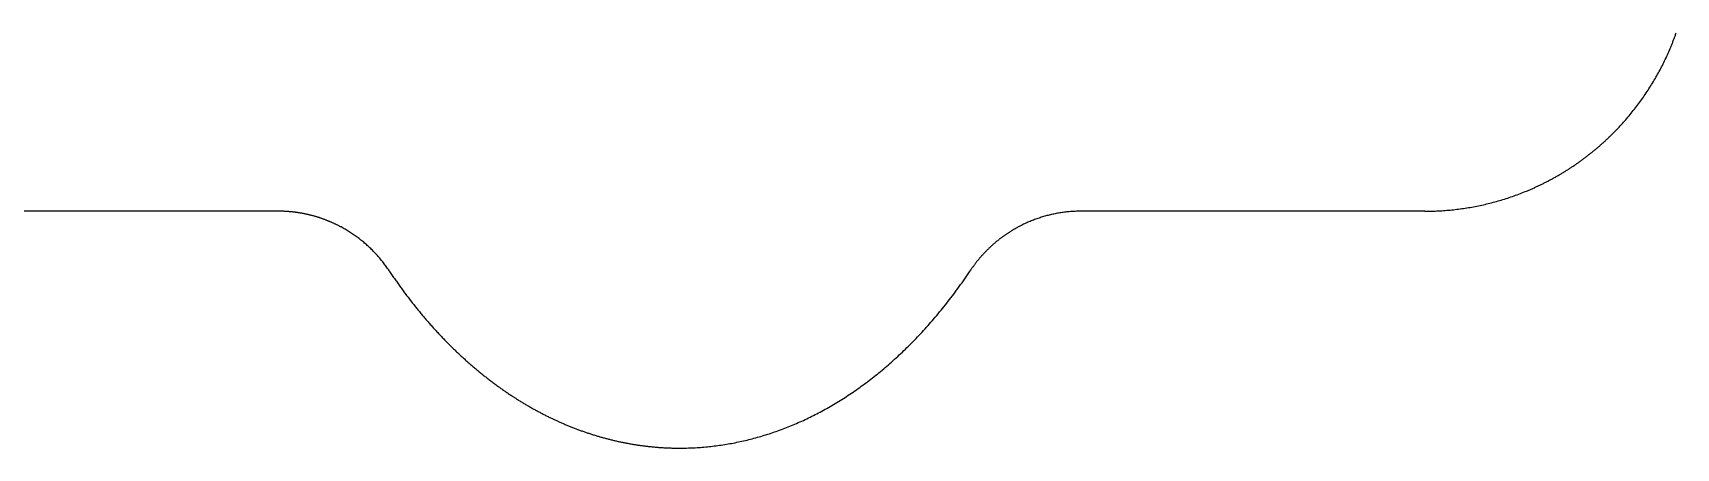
# Model space of a CAD drawing. Header units: millimetres. Extents: x -10 to 277, y -95 to 18.
# Drawn here: x 214.21 to 226.56, y 8.01 to 11.13 of the extents above; entities that cross this region are included whole.
import ezdxf

# ---------------------------------------------------------------- set-up
doc = ezdxf.new("R2010")
doc.units = ezdxf.units.MM
doc.header["$MEASUREMENT"] = 0
doc.layers.add('Edge.Cuts', color=53, linetype='CONTINUOUS')

msp = doc.modelspace()

# ---------------------------------------------------------------- linework, layer by layer
at = {"layer": 'Edge.Cuts', "linetype": 'Continuous'}
for p, q in [((226.554394, 11.110601), (226.556548, 11.116548)), ((226.556548, 11.116548), (226.558684, 11.122503)), ((226.558684, 11.122503), (226.5608, 11.128464)), ((226.5608, 11.128464), (226.562898, 11.134432)), ((226.502287, 10.98159), (226.507394, 10.993164)), ((226.507394, 10.993164), (226.512427, 11.004771)), ((226.512427, 11.004771), (226.517386, 11.01641)), ((226.517386, 11.01641), (226.522272, 11.02808)), ((226.522272, 11.02808), (226.524687, 11.033926)), ((226.524687, 11.033926), (226.527084, 11.03978)), ((226.527084, 11.03978), (226.529462, 11.045642)), ((226.529462, 11.045642), (226.531822, 11.051511)), ((226.531822, 11.051511), (226.534163, 11.057387)), ((226.534163, 11.057387), (226.536486, 11.063271)), ((226.536486, 11.063271), (226.53879, 11.069162)), ((226.53879, 11.069162), (226.541075, 11.075061)), ((226.541075, 11.075061), (226.543342, 11.080967)), ((226.543342, 11.080967), (226.54559, 11.086879)), ((226.54559, 11.086879), (226.547819, 11.092799)), ((226.547819, 11.092799), (226.550029, 11.098726)), ((226.550029, 11.098726), (226.552221, 11.10466)), ((226.552221, 11.10466), (226.554394, 11.110601)), ((226.441347, 10.856525), (226.447244, 10.867715)), ((226.447244, 10.867715), (226.453071, 10.878942)), ((226.453071, 10.878942), (226.458826, 10.890206)), ((226.458826, 10.890206), (226.464511, 10.901507)), ((226.464511, 10.901507), (226.470124, 10.912843)), ((226.470124, 10.912843), (226.475665, 10.924215)), ((226.475665, 10.924215), (226.481134, 10.935622)), ((226.481134, 10.935622), (226.486531, 10.947063)), ((226.486531, 10.947063), (226.491856, 10.958539)), ((226.491856, 10.958539), (226.497108, 10.970048)), ((226.497108, 10.970048), (226.502287, 10.98159)), ((226.371875, 10.736022), (226.378534, 10.746773)), ((226.378534, 10.746773), (226.385126, 10.757566)), ((226.385126, 10.757566), (226.391649, 10.7684)), ((226.391649, 10.7684), (226.398104, 10.779276)), ((226.398104, 10.779276), (226.40449, 10.790192)), ((226.40449, 10.790192), (226.410806, 10.801149)), ((226.410806, 10.801149), (226.417054, 10.812146)), ((226.417054, 10.812146), (226.423232, 10.823183)), ((226.423232, 10.823183), (226.42934, 10.834258)), ((226.42934, 10.834258), (226.435379, 10.845372)), ((226.435379, 10.845372), (226.441347, 10.856525)), ((226.286757, 10.610452), (226.294211, 10.620665)), ((226.294211, 10.620665), (226.301601, 10.630925)), ((226.301601, 10.630925), (226.308925, 10.641232)), ((226.308925, 10.641232), (226.316184, 10.651584)), ((226.316184, 10.651584), (226.323378, 10.661983)), ((226.323378, 10.661983), (226.330506, 10.672427)), ((226.330506, 10.672427), (226.337567, 10.682916)), ((226.337567, 10.682916), (226.344563, 10.69345)), ((226.344563, 10.69345), (226.351491, 10.704028)), ((226.351491, 10.704028), (226.358353, 10.714649)), ((226.358353, 10.714649), (226.365148, 10.725314)), ((226.365148, 10.725314), (226.371875, 10.736022)), ((226.192366, 10.491702), (226.200574, 10.501322)), ((226.200574, 10.501322), (226.208721, 10.510993)), ((226.208721, 10.510993), (226.216806, 10.520715)), ((226.216806, 10.520715), (226.22483, 10.530487)), ((226.22483, 10.530487), (226.232791, 10.540311)), ((226.232791, 10.540311), (226.24069, 10.550184)), ((226.24069, 10.550184), (226.248526, 10.560107)), ((226.248526, 10.560107), (226.2563, 10.570079)), ((226.2563, 10.570079), (226.26401, 10.5801)), ((226.26401, 10.5801), (226.271656, 10.590169)), ((226.271656, 10.590169), (226.279239, 10.600287)), ((226.279239, 10.600287), (226.286757, 10.610452)), ((226.078575, 10.369854), (226.083077, 10.374304)), ((226.083077, 10.374304), (226.087567, 10.378769)), ((226.087567, 10.378769), (226.0892, 10.3804)), ((226.0892, 10.3804), (226.09812, 10.389377)), ((226.09812, 10.389377), (226.106982, 10.398409)), ((226.106982, 10.398409), (226.115787, 10.407496)), ((226.115787, 10.407496), (226.124533, 10.416637)), ((226.124533, 10.416637), (226.13322, 10.425833)), ((226.13322, 10.425833), (226.141849, 10.435083)), ((226.141849, 10.435083), (226.150418, 10.444387)), ((226.150418, 10.444387), (226.158928, 10.453745)), ((226.158928, 10.453745), (226.167378, 10.463155)), ((226.167378, 10.463155), (226.175768, 10.472618)), ((226.175768, 10.472618), (226.184097, 10.482134)), ((226.184097, 10.482134), (226.192366, 10.491702)), ((225.942146, 10.247249), (225.947034, 10.251265)), ((225.947034, 10.251265), (225.951907, 10.255296)), ((225.951907, 10.255296), (225.95677, 10.259342)), ((225.95677, 10.259342), (225.961618, 10.263404)), ((225.961618, 10.263404), (225.966455, 10.267481)), ((225.966455, 10.267481), (225.971278, 10.271573)), ((225.971278, 10.271573), (225.976089, 10.275682)), ((225.976089, 10.275682), (225.980886, 10.279804)), ((225.980886, 10.279804), (225.985671, 10.283943)), ((225.985671, 10.283943), (225.990442, 10.288096)), ((225.990442, 10.288096), (225.995201, 10.292265)), ((225.995201, 10.292265), (225.999946, 10.296449)), ((225.999946, 10.296449), (226.004678, 10.300648)), ((226.004678, 10.300648), (226.009397, 10.304862)), ((226.009397, 10.304862), (226.014104, 10.309091)), ((226.014104, 10.309091), (226.018796, 10.313335)), ((226.018796, 10.313335), (226.023475, 10.317594)), ((226.023475, 10.317594), (226.028141, 10.321867)), ((226.028141, 10.321867), (226.032794, 10.326157)), ((226.032794, 10.326157), (226.037433, 10.33046)), ((226.037433, 10.33046), (226.042059, 10.334779)), ((226.042059, 10.334779), (226.046671, 10.339111)), ((226.046671, 10.339111), (226.05127, 10.34346)), ((226.05127, 10.34346), (226.055854, 10.347822)), ((226.055854, 10.347822), (226.060426, 10.3522)), ((226.060426, 10.3522), (226.064984, 10.356591)), ((226.064984, 10.356591), (226.069528, 10.360998)), ((226.069528, 10.360998), (226.074058, 10.365418)), ((226.074058, 10.365418), (226.078575, 10.369854)), ((225.774077, 10.123672), (225.779355, 10.127156)), ((225.779355, 10.127156), (225.784623, 10.130656)), ((225.784623, 10.130656), (225.789879, 10.134173)), ((225.789879, 10.134173), (225.795124, 10.137707)), ((225.795124, 10.137707), (225.800357, 10.141257)), ((225.800357, 10.141257), (225.80558, 10.144825)), ((225.80558, 10.144825), (225.810791, 10.148408)), ((225.810791, 10.148408), (225.815991, 10.152008)), ((225.815991, 10.152008), (225.821179, 10.155624)), ((225.821179, 10.155624), (225.826356, 10.159257)), ((225.826356, 10.159257), (225.831521, 10.162905)), ((225.831521, 10.162905), (225.836676, 10.166571)), ((225.836676, 10.166571), (225.841817, 10.170252)), ((225.841817, 10.170252), (225.846948, 10.17395)), ((225.846948, 10.17395), (225.852067, 10.177664)), ((225.852067, 10.177664), (225.857174, 10.181395)), ((225.857174, 10.181395), (225.862269, 10.185141)), ((225.862269, 10.185141), (225.867353, 10.188904)), ((225.867353, 10.188904), (225.872424, 10.192682)), ((225.872424, 10.192682), (225.877484, 10.196477)), ((225.877484, 10.196477), (225.882531, 10.200287)), ((225.882531, 10.200287), (225.887566, 10.204114)), ((225.887566, 10.204114), (225.892589, 10.207956)), ((225.892589, 10.207956), (225.897601, 10.211815)), ((225.897601, 10.211815), (225.902599, 10.215689)), ((225.902599, 10.215689), (225.907586, 10.219579)), ((225.907586, 10.219579), (225.91256, 10.223485)), ((225.91256, 10.223485), (225.917523, 10.227407)), ((225.917523, 10.227407), (225.922472, 10.231344)), ((225.922472, 10.231344), (225.92741, 10.235297)), ((225.92741, 10.235297), (225.932334, 10.239265)), ((225.932334, 10.239265), (225.937247, 10.24325)), ((225.937247, 10.24325), (225.942146, 10.247249)), ((225.560157, 10.00115), (225.565825, 10.003959)), ((225.565825, 10.003959), (225.571484, 10.006785)), ((225.571484, 10.006785), (225.577134, 10.00963)), ((225.577134, 10.00963), (225.582775, 10.012492)), ((225.582775, 10.012492), (225.588407, 10.015372)), ((225.588407, 10.015372), (225.59403, 10.01827)), ((225.59403, 10.01827), (225.599643, 10.021185)), ((225.599643, 10.021185), (225.605247, 10.024118)), ((225.605247, 10.024118), (225.610843, 10.02707)), ((225.610843, 10.02707), (225.616428, 10.030038)), ((225.616428, 10.030038), (225.622004, 10.033024)), ((225.622004, 10.033024), (225.627571, 10.036028)), ((225.627571, 10.036028), (225.633128, 10.03905)), ((225.633128, 10.03905), (225.638675, 10.042088)), ((225.638675, 10.042088), (225.644213, 10.045145)), ((225.644213, 10.045145), (225.649741, 10.048219)), ((225.649741, 10.048219), (225.65526, 10.05131)), ((225.65526, 10.05131), (225.660768, 10.054419)), ((225.660768, 10.054419), (225.666267, 10.057545)), ((225.666267, 10.057545), (225.671755, 10.060689)), ((225.671755, 10.060689), (225.677234, 10.06385)), ((225.677234, 10.06385), (225.682702, 10.067028)), ((225.682702, 10.067028), (225.688161, 10.070224)), ((225.688161, 10.070224), (225.693609, 10.073436)), ((225.693609, 10.073436), (225.699047, 10.076666)), ((225.699047, 10.076666), (225.704475, 10.079913)), ((225.704475, 10.079913), (225.709893, 10.083177)), ((225.709893, 10.083177), (225.715299, 10.086458)), ((225.715299, 10.086458), (225.720696, 10.089757)), ((225.720696, 10.089757), (225.726082, 10.093072)), ((225.726082, 10.093072), (225.731458, 10.096405)), ((225.731458, 10.096405), (225.736823, 10.099754)), ((225.736823, 10.099754), (225.742178, 10.10312)), ((225.742178, 10.10312), (225.747521, 10.106503)), ((225.747521, 10.106503), (225.752854, 10.109904)), ((225.752854, 10.109904), (225.758176, 10.11332)), ((225.758176, 10.11332), (225.763487, 10.116754)), ((225.763487, 10.116754), (225.768787, 10.120204)), ((225.768787, 10.120204), (225.774077, 10.123672)), ((225.23641, 9.875013), (225.248538, 9.878602)), ((225.248538, 9.878602), (225.260644, 9.882268)), ((225.260644, 9.882268), (225.272726, 9.88601)), ((225.272726, 9.88601), (225.284785, 9.889829)), ((225.284785, 9.889829), (225.296819, 9.893725)), ((225.296819, 9.893725), (225.308829, 9.897696)), ((225.308829, 9.897696), (225.320814, 9.901743)), ((225.320814, 9.901743), (225.332773, 9.905866)), ((225.332773, 9.905866), (225.344706, 9.910065)), ((225.344706, 9.910065), (225.356613, 9.914339)), ((225.356613, 9.914339), (225.368492, 9.918688)), ((225.368492, 9.918688), (225.380344, 9.923113)), ((225.380344, 9.923113), (225.392167, 9.927612)), ((225.392167, 9.927612), (225.403962, 9.932186)), ((225.403962, 9.932186), (225.415728, 9.936835)), ((225.415728, 9.936835), (225.427465, 9.941558)), ((225.427465, 9.941558), (225.439171, 9.946355)), ((225.439171, 9.946355), (225.445013, 9.948781)), ((225.445013, 9.948781), (225.450847, 9.951226)), ((225.450847, 9.951226), (225.456674, 9.953689)), ((225.456674, 9.953689), (225.462492, 9.956171)), ((225.462492, 9.956171), (225.468303, 9.958671)), ((225.468303, 9.958671), (225.474106, 9.961189)), ((225.474106, 9.961189), (225.479901, 9.963726)), ((225.479901, 9.963726), (225.485688, 9.966281)), ((225.485688, 9.966281), (225.491466, 9.968854)), ((225.491466, 9.968854), (225.497237, 9.971446)), ((225.497237, 9.971446), (225.502999, 9.974056)), ((225.502999, 9.974056), (225.508753, 9.976684)), ((225.508753, 9.976684), (225.514499, 9.97933)), ((225.514499, 9.97933), (225.520236, 9.981994)), ((225.520236, 9.981994), (225.525965, 9.984677)), ((225.525965, 9.984677), (225.531685, 9.987377)), ((225.531685, 9.987377), (225.537397, 9.990096)), ((225.537397, 9.990096), (225.5431, 9.992833)), ((225.5431, 9.992833), (225.548794, 9.995587)), ((225.548794, 9.995587), (225.55448, 9.99836)), ((225.55448, 9.99836), (225.560157, 10.00115)), ((216.0585, 9.7946), (213.475, 9.7946)), ((216.066919, 9.794565), (216.0585, 9.7946)), ((216.071401, 9.794517), (216.066919, 9.794565)), ((216.07588, 9.794449), (216.071401, 9.794517)), ((216.08036, 9.794362), (216.07588, 9.794449)), ((216.084838, 9.794254), (216.08036, 9.794362)), ((216.089316, 9.794127), (216.084838, 9.794254)), ((216.093791, 9.793979), (216.089316, 9.794127)), ((216.098267, 9.793811), (216.093791, 9.793979)), ((216.10274, 9.793624), (216.098267, 9.793811)), ((216.107213, 9.793416), (216.10274, 9.793624)), ((216.111683, 9.793189), (216.107213, 9.793416)), ((216.116154, 9.792941), (216.111683, 9.793189)), ((216.120621, 9.792674), (216.116154, 9.792941)), ((216.125088, 9.792386), (216.120621, 9.792674)), ((216.129552, 9.792079), (216.125088, 9.792386)), ((216.134016, 9.791752), (216.129552, 9.792079)), ((216.138477, 9.791404), (216.134016, 9.791752)), ((216.142937, 9.791037), (216.138477, 9.791404)), ((216.147393, 9.79065), (216.142937, 9.791037)), ((216.15185, 9.790243), (216.147393, 9.79065)), ((216.156302, 9.789816), (216.15185, 9.790243)), ((216.160754, 9.789369), (216.156302, 9.789816)), ((216.165202, 9.788903), (216.160754, 9.789369)), ((216.169649, 9.788416), (216.165202, 9.788903)), ((216.174092, 9.78791), (216.169649, 9.788416)), ((216.178535, 9.787383), (216.174092, 9.78791)), ((216.182973, 9.786837), (216.178535, 9.787383)), ((216.18741, 9.786271), (216.182973, 9.786837)), ((216.191843, 9.785685), (216.18741, 9.786271)), ((216.196275, 9.785079), (216.191843, 9.785685)), ((216.200702, 9.784454), (216.196275, 9.785079)), ((216.205128, 9.783809), (216.200702, 9.784454)), ((216.209549, 9.783144), (216.205128, 9.783809)), ((216.213969, 9.782459), (216.209549, 9.783144)), ((216.218384, 9.781754), (216.213969, 9.782459)), ((216.222797, 9.78103), (216.218384, 9.781754)), ((216.227205, 9.780286), (216.222797, 9.78103)), ((216.231612, 9.779522), (216.227205, 9.780286)), ((216.236013, 9.778739), (216.231612, 9.779522)), ((216.240413, 9.777935), (216.236013, 9.778739)), ((216.244807, 9.777113), (216.240413, 9.777935)), ((216.249199, 9.77627), (216.244807, 9.777113)), ((216.253586, 9.775408), (216.249199, 9.77627)), ((216.25797, 9.774526), (216.253586, 9.775408)), ((216.262349, 9.773625), (216.25797, 9.774526)), ((216.266725, 9.772704), (216.262349, 9.773625)), ((216.271095, 9.771763), (216.266725, 9.772704)), ((216.275463, 9.770803), (216.271095, 9.771763)), ((216.279825, 9.769823), (216.275463, 9.770803)), ((216.284184, 9.768824), (216.279825, 9.769823)), ((216.288538, 9.767805), (216.284184, 9.768824)), ((216.292888, 9.766767), (216.288538, 9.767805)), ((216.297232, 9.76571), (216.292888, 9.766767)), ((216.301572, 9.764632), (216.297232, 9.76571)), ((216.305907, 9.763536), (216.301572, 9.764632)), ((216.310238, 9.76242), (216.305907, 9.763536)), ((216.314562, 9.761285), (216.310238, 9.76242)), ((216.318883, 9.76013), (216.314562, 9.761285)), ((216.323198, 9.758956), (216.318883, 9.76013)), ((216.327508, 9.757763), (216.323198, 9.758956)), ((216.331812, 9.75655), (216.327508, 9.757763)), ((216.336112, 9.755318), (216.331812, 9.75655)), ((216.340405, 9.754067), (216.336112, 9.755318)), ((221.81786, 9.756457), (221.809272, 9.753972)), ((221.826469, 9.758865), (221.81786, 9.756457)), ((221.835099, 9.761195), (221.826469, 9.758865)), ((221.843749, 9.763448), (221.835099, 9.761195)), ((221.852419, 9.765624), (221.843749, 9.763448)), ((221.861107, 9.767721), (221.852419, 9.765624)), ((221.869813, 9.769741), (221.861107, 9.767721)), ((221.878537, 9.771683), (221.869813, 9.769741)), ((221.887278, 9.773547), (221.878537, 9.771683)), ((221.896035, 9.775332), (221.887278, 9.773547)), ((221.904807, 9.777039), (221.896035, 9.775332)), ((221.913594, 9.778668), (221.904807, 9.777039)), ((221.922395, 9.780218), (221.913594, 9.778668)), ((221.93121, 9.781689), (221.922395, 9.780218)), ((221.940038, 9.783081), (221.93121, 9.781689)), ((221.948878, 9.784394), (221.940038, 9.783081)), ((221.957729, 9.785628), (221.948878, 9.784394)), ((221.966592, 9.786783), (221.957729, 9.785628)), ((221.975465, 9.787858), (221.966592, 9.786783)), ((221.984348, 9.788854), (221.975465, 9.787858)), ((221.993241, 9.789771), (221.984348, 9.788854)), ((222.002142, 9.790609), (221.993241, 9.789771)), ((222.011051, 9.791366), (222.002142, 9.790609)), ((222.019967, 9.792045), (222.011051, 9.791366)), ((222.028891, 9.792643), (222.019967, 9.792045)), ((222.03782, 9.793162), (222.028891, 9.792643)), ((222.046756, 9.793601), (222.03782, 9.793162)), ((222.055697, 9.793961), (222.046756, 9.793601)), ((222.064642, 9.79424), (222.055697, 9.793961)), ((222.073591, 9.79444), (222.064642, 9.79424)), ((222.082544, 9.79456), (222.073591, 9.79444)), ((222.0915, 9.7946), (222.082544, 9.79456)), ((224.675, 9.7946), (222.0915, 9.7946)), ((224.675, 9.7946), (224.687654, 9.79464)), ((224.687654, 9.79464), (224.700306, 9.79476)), ((224.700306, 9.79476), (224.712956, 9.79496)), ((224.712956, 9.79496), (224.725603, 9.79524)), ((224.725603, 9.79524), (224.738248, 9.795599)), ((224.738248, 9.795599), (224.750889, 9.796039)), ((224.750889, 9.796039), (224.763526, 9.796558)), ((224.763526, 9.796558), (224.776159, 9.797158)), ((224.776159, 9.797158), (224.788787, 9.797837)), ((224.788787, 9.797837), (224.80141, 9.798596)), ((224.80141, 9.798596), (224.814028, 9.799434)), ((224.814028, 9.799434), (224.82664, 9.800353)), ((224.82664, 9.800353), (224.839245, 9.801351)), ((224.839245, 9.801351), (224.851843, 9.802429)), ((224.851843, 9.802429), (224.864434, 9.803586)), ((224.864434, 9.803586), (224.877017, 9.804823)), ((224.877017, 9.804823), (224.889592, 9.80614)), ((224.889592, 9.80614), (224.902157, 9.807536)), ((224.902157, 9.807536), (224.914714, 9.809011)), ((224.914714, 9.809011), (224.927261, 9.810566)), ((224.927261, 9.810566), (224.939798, 9.8122)), ((224.939798, 9.8122), (224.952325, 9.813914)), ((224.952325, 9.813914), (224.96484, 9.815706)), ((224.96484, 9.815706), (224.977344, 9.817578)), ((224.977344, 9.817578), (224.989836, 9.819529)), ((224.989836, 9.819529), (225.002315, 9.821559)), ((225.002315, 9.821559), (225.014781, 9.823667)), ((225.014781, 9.823667), (225.027234, 9.825855)), ((225.027234, 9.825855), (225.039673, 9.828121)), ((225.039673, 9.828121), (225.052098, 9.830466)), ((225.052098, 9.830466), (225.064507, 9.83289)), ((225.064507, 9.83289), (225.076902, 9.835392)), ((225.076902, 9.835392), (225.08928, 9.837972)), ((225.08928, 9.837972), (225.101642, 9.840631)), ((225.101642, 9.840631), (225.113988, 9.843368)), ((225.113988, 9.843368), (225.126316, 9.846183)), ((225.126316, 9.846183), (225.138626, 9.849076)), ((225.138626, 9.849076), (225.150918, 9.852047)), ((225.150918, 9.852047), (225.163191, 9.855095)), ((225.163191, 9.855095), (225.175446, 9.858221)), ((225.175446, 9.858221), (225.18768, 9.861425)), ((225.18768, 9.861425), (225.199894, 9.864706)), ((225.199894, 9.864706), (225.212087, 9.868065)), ((225.212087, 9.868065), (225.224259, 9.8715)), ((225.224259, 9.8715), (225.23641, 9.875013)), ((216.344694, 9.752797), (216.340405, 9.754067)), ((216.348976, 9.751507), (216.344694, 9.752797)), ((216.353253, 9.750198), (216.348976, 9.751507)), ((216.357523, 9.74887), (216.353253, 9.750198)), ((216.361789, 9.747523), (216.357523, 9.74887)), ((216.366047, 9.746157), (216.361789, 9.747523)), ((216.370301, 9.744772), (216.366047, 9.746157)), ((216.374547, 9.743368), (216.370301, 9.744772)), ((216.378788, 9.741945), (216.374547, 9.743368)), ((216.383022, 9.740503), (216.378788, 9.741945)), ((216.38725, 9.739041), (216.383022, 9.740503)), ((216.391471, 9.737562), (216.38725, 9.739041)), ((216.395686, 9.736063), (216.391471, 9.737562)), ((216.399894, 9.734545), (216.395686, 9.736063)), ((216.404096, 9.733008), (216.399894, 9.734545)), ((216.40829, 9.731453), (216.404096, 9.733008)), ((216.412478, 9.729878), (216.40829, 9.731453)), ((216.416658, 9.728286), (216.412478, 9.729878)), ((216.420832, 9.726674), (216.416658, 9.728286)), ((216.424997, 9.725044), (216.420832, 9.726674)), ((216.429157, 9.723395), (216.424997, 9.725044)), ((216.433308, 9.721727), (216.429157, 9.723395)), ((216.437452, 9.720041), (216.433308, 9.721727)), ((216.441589, 9.718336), (216.437452, 9.720041)), ((216.445718, 9.716613), (216.441589, 9.718336)), ((216.449839, 9.714872), (216.445718, 9.716613)), ((216.453953, 9.713112), (216.449839, 9.714872)), ((216.458058, 9.711333), (216.453953, 9.713112)), ((216.462156, 9.709536), (216.458058, 9.711333)), ((216.466246, 9.707721), (216.462156, 9.709536)), ((216.470327, 9.705888), (216.466246, 9.707721)), ((216.474401, 9.704036), (216.470327, 9.705888)), ((216.478466, 9.702166), (216.474401, 9.704036)), ((216.482522, 9.700278), (216.478466, 9.702166)), ((216.486571, 9.698372), (216.482522, 9.700278)), ((216.49061, 9.696448), (216.486571, 9.698372)), ((216.494641, 9.694506), (216.49061, 9.696448)), ((216.498664, 9.692546), (216.494641, 9.694506)), ((216.502677, 9.690567), (216.498664, 9.692546)), ((216.506682, 9.688571), (216.502677, 9.690567)), ((216.510677, 9.686557), (216.506682, 9.688571)), ((216.514664, 9.684525), (216.510677, 9.686557)), ((216.518642, 9.682476), (216.514664, 9.684525)), ((216.52261, 9.680408), (216.518642, 9.682476)), ((216.526569, 9.678323), (216.52261, 9.680408)), ((216.530518, 9.67622), (216.526569, 9.678323)), ((216.538389, 9.671962), (216.530518, 9.67622)), ((216.546221, 9.667634), (216.538389, 9.671962)), ((216.554014, 9.663235), (216.546221, 9.667634)), ((216.561767, 9.658768), (216.554014, 9.663235)), ((216.56948, 9.654231), (216.561767, 9.658768)), ((216.577152, 9.649626), (216.56948, 9.654231)), ((216.584782, 9.644953), (216.577152, 9.649626)), ((216.592369, 9.640211), (216.584782, 9.644953)), ((216.599914, 9.635403), (216.592369, 9.640211)), ((216.607414, 9.630527), (216.599914, 9.635403)), ((221.546083, 9.632813), (221.542338, 9.630365)), ((221.549839, 9.635244), (221.546083, 9.632813)), ((221.553606, 9.637658), (221.549839, 9.635244)), ((221.557384, 9.640055), (221.553606, 9.637658)), ((221.561172, 9.642436), (221.557384, 9.640055)), ((221.564971, 9.6448), (221.561172, 9.642436)), ((221.568781, 9.647146), (221.564971, 9.6448)), ((221.572601, 9.649476), (221.568781, 9.647146)), ((221.576431, 9.651789), (221.572601, 9.649476)), ((221.580272, 9.654084), (221.576431, 9.651789)), ((221.584123, 9.656362), (221.580272, 9.654084)), ((221.587984, 9.658623), (221.584123, 9.656362)), ((221.591855, 9.660867), (221.587984, 9.658623)), ((221.595736, 9.663093), (221.591855, 9.660867)), ((221.599628, 9.665302), (221.595736, 9.663093)), ((221.603529, 9.667494), (221.599628, 9.665302)), ((221.607439, 9.669668), (221.603529, 9.667494)), ((221.61136, 9.671825), (221.607439, 9.669668)), ((221.61529, 9.673964), (221.61136, 9.671825)), ((221.619229, 9.676085), (221.61529, 9.673964)), ((221.627137, 9.680275), (221.619229, 9.676085)), ((221.635081, 9.684395), (221.627137, 9.680275)), ((221.643062, 9.688443), (221.635081, 9.684395)), ((221.651078, 9.692419), (221.643062, 9.688443)), ((221.659129, 9.696323), (221.651078, 9.692419)), ((221.667215, 9.700156), (221.659129, 9.696323)), ((221.675335, 9.703915), (221.667215, 9.700156)), ((221.683487, 9.707602), (221.675335, 9.703915)), ((221.691672, 9.711216), (221.683487, 9.707602)), ((221.699889, 9.714756), (221.691672, 9.711216)), ((221.708136, 9.718222), (221.699889, 9.714756)), ((221.716414, 9.721615), (221.708136, 9.718222)), ((221.724721, 9.724933), (221.716414, 9.721615)), ((221.733057, 9.728176), (221.724721, 9.724933)), ((221.741422, 9.731345), (221.733057, 9.728176)), ((221.749814, 9.734439), (221.741422, 9.731345)), ((221.758233, 9.737457), (221.749814, 9.734439)), ((221.766678, 9.7404), (221.758233, 9.737457)), ((221.775148, 9.743267), (221.766678, 9.7404)), ((221.783644, 9.746058), (221.775148, 9.743267)), ((221.792163, 9.748772), (221.783644, 9.746058)), ((221.800706, 9.75141), (221.792163, 9.748772)), ((221.809272, 9.753972), (221.800706, 9.75141)), ((216.614871, 9.625585), (216.607414, 9.630527)), ((216.622283, 9.620576), (216.614871, 9.625585)), ((216.629649, 9.615502), (216.622283, 9.620576)), ((216.636969, 9.610362), (216.629649, 9.615502)), ((216.644243, 9.605157), (216.636969, 9.610362)), ((216.651469, 9.599888), (216.644243, 9.605157)), ((216.658647, 9.594555), (216.651469, 9.599888)), ((216.665777, 9.589158), (216.658647, 9.594555)), ((216.672858, 9.583697), (216.665777, 9.589158)), ((216.67989, 9.578174), (216.672858, 9.583697)), ((216.686871, 9.572589), (216.67989, 9.578174)), ((216.693802, 9.566942), (216.686871, 9.572589)), ((216.700681, 9.561234), (216.693802, 9.566942)), ((216.707509, 9.555464), (216.700681, 9.561234)), ((216.714285, 9.549634), (216.707509, 9.555464)), ((216.721007, 9.543744), (216.714285, 9.549634)), ((216.727677, 9.537794), (216.721007, 9.543744)), ((216.734292, 9.531786), (216.727677, 9.537794)), ((216.740853, 9.525718), (216.734292, 9.531786)), ((216.74736, 9.519592), (216.740853, 9.525718)), ((216.753811, 9.513409), (216.74736, 9.519592)), ((216.760206, 9.507168), (216.753811, 9.513409)), ((221.392714, 9.510032), (221.389522, 9.506901)), ((221.395919, 9.513148), (221.392714, 9.510032)), ((221.399139, 9.51625), (221.395919, 9.513148)), ((221.402372, 9.519338), (221.399139, 9.51625)), ((221.40562, 9.522411), (221.402372, 9.519338)), ((221.40888, 9.525469), (221.40562, 9.522411)), ((221.412155, 9.528514), (221.40888, 9.525469)), ((221.415443, 9.531542), (221.412155, 9.528514)), ((221.418745, 9.534558), (221.415443, 9.531542)), ((221.42206, 9.537557), (221.418745, 9.534558)), ((221.425389, 9.540542), (221.42206, 9.537557)), ((221.428731, 9.543512), (221.425389, 9.540542)), ((221.432086, 9.546468), (221.428731, 9.543512)), ((221.435455, 9.549408), (221.432086, 9.546468)), ((221.438837, 9.552333), (221.435455, 9.549408)), ((221.442232, 9.555243), (221.438837, 9.552333)), ((221.44564, 9.558138), (221.442232, 9.555243)), ((221.449061, 9.561018), (221.44564, 9.558138)), ((221.452495, 9.563882), (221.449061, 9.561018)), ((221.455942, 9.566731), (221.452495, 9.563882)), ((221.459401, 9.569565), (221.455942, 9.566731)), ((221.462873, 9.572383), (221.459401, 9.569565)), ((221.466359, 9.575186), (221.462873, 9.572383)), ((221.469856, 9.577973), (221.466359, 9.575186)), ((221.473366, 9.580745), (221.469856, 9.577973)), ((221.476889, 9.5835), (221.473366, 9.580745)), ((221.480424, 9.586241), (221.476889, 9.5835)), ((221.483971, 9.588965), (221.480424, 9.586241)), ((221.48753, 9.591674), (221.483971, 9.588965)), ((221.491102, 9.594366), (221.48753, 9.591674)), ((221.494685, 9.597043), (221.491102, 9.594366)), ((221.498281, 9.599704), (221.494685, 9.597043)), ((221.501889, 9.602349), (221.498281, 9.599704)), ((221.505508, 9.604977), (221.501889, 9.602349)), ((221.509139, 9.607589), (221.505508, 9.604977)), ((221.512782, 9.610185), (221.509139, 9.607589)), ((221.516437, 9.612766), (221.512782, 9.610185)), ((221.520103, 9.615329), (221.516437, 9.612766)), ((221.523781, 9.617876), (221.520103, 9.615329)), ((221.527469, 9.620407), (221.523781, 9.617876)), ((221.53117, 9.622921), (221.527469, 9.620407)), ((221.534882, 9.625419), (221.53117, 9.622921)), ((221.538605, 9.6279), (221.534882, 9.625419)), ((221.542338, 9.630365), (221.538605, 9.6279)), ((216.766545, 9.500871), (216.760206, 9.507168)), ((216.772827, 9.494517), (216.766545, 9.500871)), ((216.779052, 9.488108), (216.772827, 9.494517)), ((216.78522, 9.481643), (216.779052, 9.488108)), ((216.791329, 9.475123), (216.78522, 9.481643)), ((216.79738, 9.468548), (216.791329, 9.475123)), ((216.803372, 9.46192), (216.79738, 9.468548)), ((216.809304, 9.455238), (216.803372, 9.46192)), ((216.815177, 9.448503), (216.809304, 9.455238)), ((216.820989, 9.441716), (216.815177, 9.448503)), ((216.826741, 9.434876), (216.820989, 9.441716)), ((216.832432, 9.427985), (216.826741, 9.434876)), ((216.838061, 9.421042), (216.832432, 9.427985)), ((216.843629, 9.414049), (216.838061, 9.421042)), ((216.849135, 9.407005), (216.843629, 9.414049)), ((216.854578, 9.399912), (216.849135, 9.407005)), ((216.859958, 9.392769), (216.854578, 9.399912)), ((216.865275, 9.385577), (216.859958, 9.392769)), ((216.870529, 9.378337), (216.865275, 9.385577)), ((221.284427, 9.38517), (221.281792, 9.381553)), ((221.287079, 9.388778), (221.284427, 9.38517)), ((221.289745, 9.392371), (221.287079, 9.388778)), ((221.292428, 9.395954), (221.289745, 9.392371)), ((221.295126, 9.399523), (221.292428, 9.395954)), ((221.297841, 9.403081), (221.295126, 9.399523)), ((221.300571, 9.406625), (221.297841, 9.403081)), ((221.303317, 9.410158), (221.300571, 9.406625)), ((221.306078, 9.413677), (221.303317, 9.410158)), ((221.308855, 9.417185), (221.306078, 9.413677)), ((221.311647, 9.420679), (221.308855, 9.417185)), ((221.314455, 9.424161), (221.311647, 9.420679)), ((221.317277, 9.427629), (221.314455, 9.424161)), ((221.320116, 9.431086), (221.317277, 9.427629)), ((221.32297, 9.434529), (221.320116, 9.431086)), ((221.325839, 9.43796), (221.32297, 9.434529)), ((221.328723, 9.441377), (221.325839, 9.43796)), ((221.331623, 9.444781), (221.328723, 9.441377)), ((221.334537, 9.448172), (221.331623, 9.444781)), ((221.337467, 9.45155), (221.334537, 9.448172)), ((221.340411, 9.454915), (221.337467, 9.45155)), ((221.343371, 9.458267), (221.340411, 9.454915)), ((221.346345, 9.461604), (221.343371, 9.458267)), ((221.349335, 9.464929), (221.346345, 9.461604)), ((221.352339, 9.46824), (221.349335, 9.464929)), ((221.355358, 9.471538), (221.352339, 9.46824)), ((221.358391, 9.474821), (221.355358, 9.471538)), ((221.36144, 9.478092), (221.358391, 9.474821)), ((221.364502, 9.481348), (221.36144, 9.478092)), ((221.36758, 9.484592), (221.364502, 9.481348)), ((221.370671, 9.48782), (221.36758, 9.484592)), ((221.373778, 9.491036), (221.370671, 9.48782)), ((221.376898, 9.494237), (221.373778, 9.491036)), ((221.380033, 9.497424), (221.376898, 9.494237)), ((221.383182, 9.500597), (221.380033, 9.497424)), ((221.386346, 9.503757), (221.383182, 9.500597)), ((221.389522, 9.506901), (221.386346, 9.503757)), ((216.875718, 9.371049), (216.870529, 9.378337)), ((216.880843, 9.363713), (216.875718, 9.371049)), ((216.885904, 9.35633), (216.880843, 9.363713)), ((216.8909, 9.3489), (216.885904, 9.35633)), ((216.8909, 9.3489), (216.895876, 9.341445)), ((216.895876, 9.341445), (216.900863, 9.334008)), ((216.900863, 9.334008), (216.905859, 9.326593)), ((216.905859, 9.326593), (216.910867, 9.319197)), ((216.910867, 9.319197), (216.915885, 9.311823)), ((216.915885, 9.311823), (216.920913, 9.304467)), ((216.920913, 9.304467), (216.925952, 9.297133)), ((216.925952, 9.297133), (216.931001, 9.289819)), ((216.931001, 9.289819), (216.93606, 9.282526)), ((216.93606, 9.282526), (216.941129, 9.275252)), ((216.941129, 9.275252), (216.946209, 9.267999)), ((216.946209, 9.267999), (216.951299, 9.260766)), ((216.951299, 9.260766), (216.956398, 9.253555)), ((221.196504, 9.257654), (221.206678, 9.272116)), ((221.206678, 9.272116), (221.216811, 9.28666)), ((221.216811, 9.28666), (221.226904, 9.301285)), ((221.226904, 9.301285), (221.236955, 9.315992)), ((221.236955, 9.315992), (221.246965, 9.33078)), ((221.246965, 9.33078), (221.256934, 9.345649)), ((221.256934, 9.345649), (221.2591, 9.3489)), ((221.263795, 9.355886), (221.2591, 9.3489)), ((221.266318, 9.359589), (221.263795, 9.355886)), ((221.268856, 9.363278), (221.266318, 9.359589)), ((221.271412, 9.366958), (221.268856, 9.363278)), ((221.273982, 9.370624), (221.271412, 9.366958)), ((221.27657, 9.374279), (221.273982, 9.370624)), ((221.279173, 9.377921), (221.27657, 9.374279)), ((221.281792, 9.381553), (221.279173, 9.377921)), ((216.956398, 9.253555), (216.961508, 9.246362)), ((216.961508, 9.246362), (216.966627, 9.239192)), ((216.966627, 9.239192), (216.971758, 9.23204)), ((216.971758, 9.23204), (216.976897, 9.22491)), ((216.976897, 9.22491), (216.982047, 9.2178)), ((216.982047, 9.2178), (216.987206, 9.210711)), ((216.987206, 9.210711), (216.992375, 9.203642)), ((216.992375, 9.203642), (216.997554, 9.196594)), ((216.997554, 9.196594), (217.002743, 9.189566)), ((217.002743, 9.189566), (217.00794, 9.18256)), ((217.00794, 9.18256), (217.013149, 9.175572)), ((217.013149, 9.175572), (217.018366, 9.168607)), ((217.018366, 9.168607), (217.023593, 9.161661)), ((217.023593, 9.161661), (217.028829, 9.154737)), ((217.028829, 9.154737), (217.034076, 9.147833)), ((217.034076, 9.147833), (217.03933, 9.14095)), ((217.03933, 9.14095), (217.044596, 9.134087)), ((221.103171, 9.131185), (221.113694, 9.144908)), ((221.113694, 9.144908), (221.12418, 9.158713)), ((221.12418, 9.158713), (221.134628, 9.1726)), ((221.134628, 9.1726), (221.145038, 9.186571)), ((221.145038, 9.186571), (221.15541, 9.200623)), ((221.15541, 9.200623), (221.165742, 9.214758)), ((221.165742, 9.214758), (221.176036, 9.228974)), ((221.176036, 9.228974), (221.18629, 9.243273)), ((221.18629, 9.243273), (221.196504, 9.257654)), ((217.044596, 9.134087), (217.049869, 9.127245)), ((217.049869, 9.127245), (217.055153, 9.120423)), ((217.055153, 9.120423), (217.060445, 9.113623)), ((217.060445, 9.113623), (217.065748, 9.106843)), ((217.065748, 9.106843), (217.071058, 9.100085)), ((217.071058, 9.100085), (217.076379, 9.093345)), ((217.076379, 9.093345), (217.081707, 9.086629)), ((217.081707, 9.086629), (217.087046, 9.079931)), ((217.087046, 9.079931), (217.092393, 9.073256)), ((217.092393, 9.073256), (217.09775, 9.0666)), ((217.09775, 9.0666), (217.103114, 9.059966)), ((217.103114, 9.059966), (217.108489, 9.053352)), ((217.108489, 9.053352), (217.113871, 9.04676)), ((217.113871, 9.04676), (217.119263, 9.040187)), ((217.119263, 9.040187), (217.124663, 9.033637)), ((217.124663, 9.033637), (217.130073, 9.027106)), ((217.130073, 9.027106), (217.13549, 9.020597)), ((217.13549, 9.020597), (217.140917, 9.014108)), ((217.140917, 9.014108), (217.146351, 9.007642)), ((221.006827, 9.01142), (221.017673, 9.024394)), ((221.017673, 9.024394), (221.028485, 9.037451)), ((221.028485, 9.037451), (221.039262, 9.050592)), ((221.039262, 9.050592), (221.050003, 9.063817)), ((221.050003, 9.063817), (221.060709, 9.077124)), ((221.060709, 9.077124), (221.071379, 9.090515)), ((221.071379, 9.090515), (221.082013, 9.103989)), ((221.082013, 9.103989), (221.09261, 9.117546)), ((221.09261, 9.117546), (221.103171, 9.131185)), ((217.146351, 9.007642), (217.151795, 9.001194)), ((217.151795, 9.001194), (217.157247, 8.994769)), ((217.157247, 8.994769), (217.162708, 8.988364)), ((217.162708, 8.988364), (217.168176, 8.981981)), ((217.168176, 8.981981), (217.173654, 8.975617)), ((217.173654, 8.975617), (217.179139, 8.969276)), ((217.179139, 8.969276), (217.184633, 8.962954)), ((217.184633, 8.962954), (217.190135, 8.956655)), ((217.190135, 8.956655), (217.195646, 8.950376)), ((217.195646, 8.950376), (217.201164, 8.944119)), ((217.201164, 8.944119), (217.206691, 8.937881)), ((217.206691, 8.937881), (217.212225, 8.931666)), ((217.212225, 8.931666), (217.217769, 8.92547)), ((217.217769, 8.92547), (217.223319, 8.919297)), ((217.223319, 8.919297), (217.228879, 8.913144)), ((217.228879, 8.913144), (217.234445, 8.907013)), ((217.234445, 8.907013), (217.24002, 8.900901)), ((217.24002, 8.900901), (217.245602, 8.894812)), ((217.245602, 8.894812), (217.251193, 8.888743)), ((220.896541, 8.886292), (220.907714, 8.898426)), ((220.907714, 8.898426), (220.918856, 8.910645)), ((220.918856, 8.910645), (220.929966, 8.922948)), ((220.929966, 8.922948), (220.941045, 8.935335)), ((220.941045, 8.935335), (220.952091, 8.947806)), ((220.952091, 8.947806), (220.963105, 8.960361)), ((220.963105, 8.960361), (220.974086, 8.973)), ((220.974086, 8.973), (220.985033, 8.985723)), ((220.985033, 8.985723), (220.995947, 8.99853)), ((220.995947, 8.99853), (221.006827, 9.01142)), ((217.251193, 8.888743), (217.25679, 8.882697)), ((217.25679, 8.882697), (217.262397, 8.876669)), ((217.262397, 8.876669), (217.26801, 8.870665)), ((217.26801, 8.870665), (217.273631, 8.86468)), ((217.273631, 8.86468), (217.279259, 8.858718)), ((217.279259, 8.858718), (217.284896, 8.852775)), ((217.284896, 8.852775), (217.29054, 8.846855)), ((217.29054, 8.846855), (217.296192, 8.840955)), ((217.296192, 8.840955), (217.30185, 8.835077)), ((217.30185, 8.835077), (217.307517, 8.829219)), ((217.307517, 8.829219), (217.313189, 8.823384)), ((217.313189, 8.823384), (217.318871, 8.817568)), ((217.318871, 8.817568), (217.324558, 8.811775)), ((217.324558, 8.811775), (217.330254, 8.806001)), ((217.330254, 8.806001), (217.335956, 8.800251)), ((217.335956, 8.800251), (217.341667, 8.79452)), ((217.341667, 8.79452), (217.347383, 8.788811)), ((217.347383, 8.788811), (217.353107, 8.783122)), ((217.353107, 8.783122), (217.358838, 8.777457)), ((217.358838, 8.777457), (217.364576, 8.77181)), ((217.364576, 8.77181), (217.37032, 8.766187)), ((220.771668, 8.75839), (220.783163, 8.769594)), ((220.783163, 8.769594), (220.794631, 8.780883)), ((220.794631, 8.780883), (220.806071, 8.792256)), ((220.806071, 8.792256), (220.817482, 8.803715)), ((220.817482, 8.803715), (220.828865, 8.815258)), ((220.828865, 8.815258), (220.840218, 8.826886)), ((220.840218, 8.826886), (220.851543, 8.838598)), ((220.851543, 8.838598), (220.862838, 8.850395)), ((220.862838, 8.850395), (220.874103, 8.862276)), ((220.874103, 8.862276), (220.885337, 8.874242)), ((220.885337, 8.874242), (220.896541, 8.886292)), ((217.37032, 8.766187), (217.376073, 8.760583)), ((217.376073, 8.760583), (217.381831, 8.755002)), ((217.381831, 8.755002), (217.387597, 8.74944)), ((217.387597, 8.74944), (217.393369, 8.743901)), ((217.393369, 8.743901), (217.399149, 8.738382)), ((217.399149, 8.738382), (217.404934, 8.732886)), ((217.404934, 8.732886), (217.410727, 8.72741)), ((217.410727, 8.72741), (217.416526, 8.721956)), ((217.416526, 8.721956), (217.422332, 8.716522)), ((217.422332, 8.716522), (217.428144, 8.711111)), ((217.428144, 8.711111), (217.433964, 8.705719)), ((217.433964, 8.705719), (217.439788, 8.70035)), ((217.439788, 8.70035), (217.445621, 8.695001)), ((217.445621, 8.695001), (217.451458, 8.689675)), ((217.451458, 8.689675), (217.457304, 8.684368)), ((217.457304, 8.684368), (217.463154, 8.679085)), ((217.463154, 8.679085), (217.469012, 8.67382)), ((217.469012, 8.67382), (217.474875, 8.668579)), ((217.474875, 8.668579), (217.480746, 8.663358)), ((217.480746, 8.663358), (217.486621, 8.658159)), ((217.486621, 8.658159), (217.492504, 8.65298)), ((217.492504, 8.65298), (217.498391, 8.647824)), ((217.498391, 8.647824), (217.504286, 8.642688)), ((220.643479, 8.640747), (220.655259, 8.651017)), ((220.655259, 8.651017), (220.667014, 8.661372)), ((220.667014, 8.661372), (220.678745, 8.671812)), ((220.678745, 8.671812), (220.69045, 8.682337)), ((220.69045, 8.682337), (220.702131, 8.692947)), ((220.702131, 8.692947), (220.713786, 8.703642)), ((220.713786, 8.703642), (220.725415, 8.714421)), ((220.725415, 8.714421), (220.737018, 8.725286)), ((220.737018, 8.725286), (220.748595, 8.736236)), ((220.748595, 8.736236), (220.760145, 8.74727)), ((220.760145, 8.74727), (220.771668, 8.75839)), ((217.504286, 8.642688), (217.510185, 8.637574)), ((217.510185, 8.637574), (217.516093, 8.63248)), ((217.516093, 8.63248), (217.522004, 8.627409)), ((217.522004, 8.627409), (217.527923, 8.622358)), ((217.527923, 8.622358), (217.533846, 8.617329)), ((217.533846, 8.617329), (217.539777, 8.61232)), ((217.539777, 8.61232), (217.545712, 8.607334)), ((217.545712, 8.607334), (217.551654, 8.602368)), ((217.551654, 8.602368), (217.5576, 8.597425)), ((217.5576, 8.597425), (217.563554, 8.592501)), ((217.563554, 8.592501), (217.569512, 8.5876)), ((217.569512, 8.5876), (217.575477, 8.582719)), ((217.575477, 8.582719), (217.581446, 8.577861)), ((217.581446, 8.577861), (217.587422, 8.573022)), ((217.587422, 8.573022), (217.593402, 8.568207)), ((217.593402, 8.568207), (217.599389, 8.563411)), ((217.599389, 8.563411), (217.605379, 8.558638)), ((217.605379, 8.558638), (217.611378, 8.553884)), ((217.611378, 8.553884), (217.617379, 8.549153)), ((217.617379, 8.549153), (217.623388, 8.544443)), ((217.623388, 8.544443), (217.6294, 8.539754)), ((217.6294, 8.539754), (217.635419, 8.535086)), ((217.635419, 8.535086), (217.641442, 8.530441)), ((217.641442, 8.530441), (217.647471, 8.525815)), ((217.647471, 8.525815), (217.653504, 8.521212)), ((217.653504, 8.521212), (217.659544, 8.516628)), ((220.488269, 8.514975), (220.500338, 8.52414)), ((220.500338, 8.52414), (220.512386, 8.53339)), ((220.512386, 8.53339), (220.524413, 8.542725)), ((220.524413, 8.542725), (220.536419, 8.552144)), ((220.536419, 8.552144), (220.548404, 8.561649)), ((220.548404, 8.561649), (220.560367, 8.571239)), ((220.560367, 8.571239), (220.572308, 8.580913)), ((220.572308, 8.580913), (220.584227, 8.590673)), ((220.584227, 8.590673), (220.596124, 8.600518)), ((220.596124, 8.600518), (220.607997, 8.610448)), ((220.607997, 8.610448), (220.619848, 8.620462)), ((220.619848, 8.620462), (220.631675, 8.630562)), ((220.631675, 8.630562), (220.643479, 8.640747)), ((217.659544, 8.516628), (217.665587, 8.512068)), ((217.665587, 8.512068), (217.671637, 8.507527)), ((217.671637, 8.507527), (217.67769, 8.503009)), ((217.67769, 8.503009), (217.68375, 8.498511)), ((217.68375, 8.498511), (217.689813, 8.494035)), ((217.689813, 8.494035), (217.695883, 8.48958)), ((217.695883, 8.48958), (217.701956, 8.485146)), ((217.701956, 8.485146), (217.708035, 8.480733)), ((217.708035, 8.480733), (217.714118, 8.476343)), ((217.714118, 8.476343), (217.720207, 8.471972)), ((217.720207, 8.471972), (217.726299, 8.467624)), ((217.726299, 8.467624), (217.732397, 8.463295)), ((217.732397, 8.463295), (217.738498, 8.45899)), ((217.738498, 8.45899), (217.744606, 8.454704)), ((217.744606, 8.454704), (217.750717, 8.450441)), ((217.750717, 8.450441), (217.756834, 8.446197)), ((217.756834, 8.446197), (217.762953, 8.441976)), ((217.762953, 8.441976), (217.769079, 8.437775)), ((217.769079, 8.437775), (217.775207, 8.433597)), ((217.775207, 8.433597), (217.781342, 8.429438)), ((217.781342, 8.429438), (217.787479, 8.425302)), ((217.787479, 8.425302), (217.793623, 8.421186)), ((217.793623, 8.421186), (217.799769, 8.417092)), ((217.799769, 8.417092), (217.805921, 8.413018)), ((217.805921, 8.413018), (217.812075, 8.408967)), ((217.812075, 8.408967), (217.818236, 8.404936)), ((217.818236, 8.404936), (217.824399, 8.400927)), ((217.824399, 8.400927), (217.830568, 8.396937)), ((217.830568, 8.396937), (217.836739, 8.392971)), ((220.317319, 8.395576), (220.329645, 8.403554)), ((220.329645, 8.403554), (220.341954, 8.411617)), ((220.341954, 8.411617), (220.354246, 8.419764)), ((220.354246, 8.419764), (220.366522, 8.427996)), ((220.366522, 8.427996), (220.378779, 8.436312)), ((220.378779, 8.436312), (220.391019, 8.444713)), ((220.391019, 8.444713), (220.403241, 8.453199)), ((220.403241, 8.453199), (220.415445, 8.46177)), ((220.415445, 8.46177), (220.427631, 8.470425)), ((220.427631, 8.470425), (220.439797, 8.479166)), ((220.439797, 8.479166), (220.451944, 8.487991)), ((220.451944, 8.487991), (220.464072, 8.496901)), ((220.464072, 8.496901), (220.476181, 8.505896)), ((220.476181, 8.505896), (220.488269, 8.514975)), ((217.836739, 8.392971), (217.842916, 8.389024)), ((217.842916, 8.389024), (217.849095, 8.385099)), ((217.849095, 8.385099), (217.855281, 8.381195)), ((217.855281, 8.381195), (217.861468, 8.377313)), ((217.861468, 8.377313), (217.867661, 8.37345)), ((217.867661, 8.37345), (217.873856, 8.36961)), ((217.873856, 8.36961), (217.880057, 8.36579)), ((217.880057, 8.36579), (217.88626, 8.361993)), ((217.88626, 8.361993), (217.892469, 8.358215)), ((217.892469, 8.358215), (217.89868, 8.354459)), ((217.89868, 8.354459), (217.904896, 8.350724)), ((217.904896, 8.350724), (217.911114, 8.34701)), ((217.911114, 8.34701), (217.917338, 8.343317)), ((217.917338, 8.343317), (217.923563, 8.339646)), ((217.923563, 8.339646), (217.929795, 8.335994)), ((217.929795, 8.335994), (217.936027, 8.332365)), ((217.936027, 8.332365), (217.942266, 8.328756)), ((217.942266, 8.328756), (217.948506, 8.325169)), ((217.948506, 8.325169), (217.954751, 8.321602)), ((217.954751, 8.321602), (217.960998, 8.318057)), ((217.960998, 8.318057), (217.967251, 8.314532)), ((217.967251, 8.314532), (217.973504, 8.31103)), ((217.973504, 8.31103), (217.979764, 8.307547)), ((217.979764, 8.307547), (217.986024, 8.304086)), ((217.986024, 8.304086), (217.992291, 8.300645)), ((217.992291, 8.300645), (217.998558, 8.297226)), ((217.998558, 8.297226), (218.004831, 8.293827)), ((218.004831, 8.293827), (218.011104, 8.29045)), ((218.011104, 8.29045), (218.017384, 8.287093)), ((218.017384, 8.287093), (218.023664, 8.283758)), ((218.023664, 8.283758), (218.02995, 8.280443)), ((218.02995, 8.280443), (218.036236, 8.27715)), ((218.036236, 8.27715), (218.042528, 8.273877)), ((218.042528, 8.273877), (218.048821, 8.270626)), ((220.105468, 8.272839), (220.11804, 8.279388)), ((220.11804, 8.279388), (220.130599, 8.286019)), ((220.130599, 8.286019), (220.143145, 8.292735)), ((220.143145, 8.292735), (220.155678, 8.299534)), ((220.155678, 8.299534), (220.168198, 8.306417)), ((220.168198, 8.306417), (220.180705, 8.313385)), ((220.180705, 8.313385), (220.193197, 8.320436)), ((220.193197, 8.320436), (220.205676, 8.327571)), ((220.205676, 8.327571), (220.218141, 8.33479)), ((220.218141, 8.33479), (220.230591, 8.342093)), ((220.230591, 8.342093), (220.243027, 8.349481)), ((220.243027, 8.349481), (220.255447, 8.356952)), ((220.255447, 8.356952), (220.267853, 8.364508)), ((220.267853, 8.364508), (220.280243, 8.372149)), ((220.280243, 8.372149), (220.292618, 8.379873)), ((220.292618, 8.379873), (220.304976, 8.387683)), ((220.304976, 8.387683), (220.317319, 8.395576)), ((218.048821, 8.270626), (218.055119, 8.267395)), ((218.055119, 8.267395), (218.061418, 8.264185)), ((218.061418, 8.264185), (218.067722, 8.260996)), ((218.067722, 8.260996), (218.074027, 8.257828)), ((218.074027, 8.257828), (218.080337, 8.254681)), ((218.080337, 8.254681), (218.086648, 8.251555)), ((218.086648, 8.251555), (218.092964, 8.248449)), ((218.092964, 8.248449), (218.099281, 8.245365)), ((218.099281, 8.245365), (218.105602, 8.242301)), ((218.105602, 8.242301), (218.111925, 8.239259)), ((218.111925, 8.239259), (218.118252, 8.236237)), ((218.118252, 8.236237), (218.12458, 8.233236)), ((218.12458, 8.233236), (218.130913, 8.230256)), ((218.130913, 8.230256), (218.137246, 8.227297)), ((218.137246, 8.227297), (218.143584, 8.224358)), ((218.143584, 8.224358), (218.149923, 8.22144)), ((218.149923, 8.22144), (218.156266, 8.218543)), ((218.156266, 8.218543), (218.16261, 8.215667)), ((218.16261, 8.215667), (218.168959, 8.212812)), ((218.168959, 8.212812), (218.175308, 8.209978)), ((218.175308, 8.209978), (218.181662, 8.207163)), ((218.181662, 8.207163), (218.188016, 8.204371)), ((218.188016, 8.204371), (218.194375, 8.201598)), ((218.194375, 8.201598), (218.200734, 8.198847)), ((218.200734, 8.198847), (218.207098, 8.196116)), ((218.207098, 8.196116), (218.213462, 8.193406)), ((218.213462, 8.193406), (218.219831, 8.190717)), ((218.219831, 8.190717), (218.226199, 8.188048)), ((218.226199, 8.188048), (218.232573, 8.1854)), ((218.232573, 8.1854), (218.238946, 8.182773)), ((218.238946, 8.182773), (218.245324, 8.180166)), ((218.245324, 8.180166), (218.251702, 8.177581)), ((218.251702, 8.177581), (218.258085, 8.175016)), ((218.258085, 8.175016), (218.264467, 8.172472)), ((218.264467, 8.172472), (218.270854, 8.169947)), ((218.270854, 8.169947), (218.277241, 8.167445)), ((218.277241, 8.167445), (218.283632, 8.164962)), ((218.283632, 8.164962), (218.290023, 8.1625)), ((218.290023, 8.1625), (218.296419, 8.160059)), ((218.296419, 8.160059), (218.302814, 8.157638)), ((218.302814, 8.157638), (218.309214, 8.155238)), ((218.309214, 8.155238), (218.315613, 8.152859)), ((218.315613, 8.152859), (218.322017, 8.1505)), ((218.322017, 8.1505), (218.32842, 8.148162)), ((219.813337, 8.145184), (219.826141, 8.149825)), ((219.826141, 8.149825), (219.838936, 8.154548)), ((219.838936, 8.154548), (219.851724, 8.159353)), ((219.851724, 8.159353), (219.864503, 8.164241)), ((219.864503, 8.164241), (219.877274, 8.169211)), ((219.877274, 8.169211), (219.890035, 8.174264)), ((219.890035, 8.174264), (219.902788, 8.179399)), ((219.902788, 8.179399), (219.915532, 8.184617)), ((219.915532, 8.184617), (219.928267, 8.189917)), ((219.928267, 8.189917), (219.940992, 8.1953)), ((219.940992, 8.1953), (219.953708, 8.200766)), ((219.953708, 8.200766), (219.966413, 8.206315)), ((219.966413, 8.206315), (219.979109, 8.211947)), ((219.979109, 8.211947), (219.991794, 8.217662)), ((219.991794, 8.217662), (220.004469, 8.223459)), ((220.004469, 8.223459), (220.017133, 8.22934)), ((220.017133, 8.22934), (220.029787, 8.235304)), ((220.029787, 8.235304), (220.042429, 8.241352)), ((220.042429, 8.241352), (220.05506, 8.247482)), ((220.05506, 8.247482), (220.06768, 8.253696)), ((220.06768, 8.253696), (220.080288, 8.259994)), ((220.080288, 8.259994), (220.092884, 8.266375)), ((220.092884, 8.266375), (220.105468, 8.272839)), ((218.32842, 8.148162), (218.334828, 8.145844)), ((218.334828, 8.145844), (218.341236, 8.143547)), ((218.341236, 8.143547), (218.347647, 8.14127)), ((218.347647, 8.14127), (218.354058, 8.139014)), ((218.354058, 8.139014), (218.360474, 8.136779)), ((218.360474, 8.136779), (218.366889, 8.134564)), ((218.366889, 8.134564), (218.373308, 8.132369)), ((218.373308, 8.132369), (218.379727, 8.130196)), ((218.379727, 8.130196), (218.386149, 8.128042)), ((218.386149, 8.128042), (218.392572, 8.125909)), ((218.392572, 8.125909), (218.398998, 8.123797)), ((218.398998, 8.123797), (218.405424, 8.121705)), ((218.405424, 8.121705), (218.411854, 8.119633)), ((218.411854, 8.119633), (218.418283, 8.117583)), ((218.418283, 8.117583), (218.424716, 8.115552)), ((218.424716, 8.115552), (218.431149, 8.113542)), ((218.431149, 8.113542), (218.437585, 8.111552)), ((218.437585, 8.111552), (218.444021, 8.109584)), ((218.444021, 8.109584), (218.450461, 8.107634)), ((218.450461, 8.107634), (218.4569, 8.105707)), ((218.4569, 8.105707), (218.463343, 8.103798)), ((218.463343, 8.103798), (218.469785, 8.101911)), ((218.469785, 8.101911), (218.476231, 8.100044)), ((218.476231, 8.100044), (218.482676, 8.098197)), ((218.482676, 8.098197), (218.489125, 8.096371)), ((218.489125, 8.096371), (218.495574, 8.094565)), ((218.495574, 8.094565), (218.502025, 8.092779)), ((218.502025, 8.092779), (218.508477, 8.091014)), ((218.508477, 8.091014), (218.514931, 8.089269)), ((218.514931, 8.089269), (218.521385, 8.087545)), ((218.521385, 8.087545), (218.527843, 8.085841)), ((218.527843, 8.085841), (218.5343, 8.084157)), ((218.5343, 8.084157), (218.54076, 8.082493)), ((218.54076, 8.082493), (218.547219, 8.08085)), ((218.547219, 8.08085), (218.553682, 8.079227)), ((218.553682, 8.079227), (218.560144, 8.077625)), ((218.560144, 8.077625), (218.56661, 8.076042)), ((218.56661, 8.076042), (218.573074, 8.074481)), ((218.573074, 8.074481), (218.579542, 8.072939)), ((218.579542, 8.072939), (218.586009, 8.071417)), ((218.586009, 8.071417), (218.59248, 8.069916)), ((218.59248, 8.069916), (218.598949, 8.068435)), ((218.598949, 8.068435), (218.605422, 8.066974)), ((218.605422, 8.066974), (218.611894, 8.065534)), ((218.611894, 8.065534), (218.618369, 8.064114)), ((218.618369, 8.064114), (218.624843, 8.062714)), ((218.624843, 8.062714), (218.63132, 8.061334)), ((218.63132, 8.061334), (218.637797, 8.059975)), ((218.637797, 8.059975), (218.644276, 8.058635)), ((218.644276, 8.058635), (218.650755, 8.057317)), ((218.650755, 8.057317), (218.657236, 8.056018)), ((218.657236, 8.056018), (218.663717, 8.054739)), ((218.663717, 8.054739), (218.6702, 8.05348)), ((218.6702, 8.05348), (218.676683, 8.052242)), ((218.676683, 8.052242), (218.683169, 8.051024)), ((218.683169, 8.051024), (218.689653, 8.049826)), ((218.689653, 8.049826), (218.696141, 8.048648)), ((218.696141, 8.048648), (218.702627, 8.047491)), ((218.702627, 8.047491), (218.709117, 8.046353)), ((218.709117, 8.046353), (218.715605, 8.045236)), ((218.715605, 8.045236), (218.722096, 8.044139)), ((218.722096, 8.044139), (218.728586, 8.043062)), ((218.728586, 8.043062), (218.735079, 8.042005)), ((218.735079, 8.042005), (218.741571, 8.040968)), ((218.741571, 8.040968), (218.748066, 8.039952)), ((218.748066, 8.039952), (218.754559, 8.038955)), ((218.754559, 8.038955), (218.761056, 8.037979)), ((218.761056, 8.037979), (218.767551, 8.037023)), ((218.767551, 8.037023), (218.774049, 8.036086)), ((218.774049, 8.036086), (218.780546, 8.035171)), ((218.780546, 8.035171), (218.787045, 8.034275)), ((218.787045, 8.034275), (218.793543, 8.033399)), ((218.793543, 8.033399), (218.800044, 8.032543)), ((218.800044, 8.032543), (218.806544, 8.031707)), ((218.806544, 8.031707), (218.813046, 8.030892)), ((218.813046, 8.030892), (218.819547, 8.030096)), ((218.819547, 8.030096), (218.826051, 8.029321)), ((218.826051, 8.029321), (218.832554, 8.028565)), ((218.832554, 8.028565), (218.839058, 8.02783)), ((218.839058, 8.02783), (218.845562, 8.027115)), ((218.845562, 8.027115), (218.852069, 8.02642)), ((218.852069, 8.02642), (218.858574, 8.025745)), ((219.283373, 8.024937), (219.29638, 8.026257)), ((219.29638, 8.026257), (219.309384, 8.027657)), ((219.309384, 8.027657), (219.322385, 8.029137)), ((219.322385, 8.029137), (219.335383, 8.030698)), ((219.335383, 8.030698), (219.348379, 8.032338)), ((219.348379, 8.032338), (219.361372, 8.034059)), ((219.361372, 8.034059), (219.374361, 8.03586)), ((219.374361, 8.03586), (219.387348, 8.037742)), ((219.387348, 8.037742), (219.400331, 8.039704)), ((219.400331, 8.039704), (219.413311, 8.041746)), ((219.413311, 8.041746), (219.426287, 8.043869)), ((219.426287, 8.043869), (219.43926, 8.046072)), ((219.43926, 8.046072), (219.452229, 8.048356)), ((219.452229, 8.048356), (219.465195, 8.05072)), ((219.465195, 8.05072), (219.478156, 8.053165)), ((219.478156, 8.053165), (219.491113, 8.05569)), ((219.491113, 8.05569), (219.504066, 8.058296)), ((219.504066, 8.058296), (219.517015, 8.060983)), ((219.517015, 8.060983), (219.529959, 8.06375)), ((219.529959, 8.06375), (219.542899, 8.066599)), ((219.542899, 8.066599), (219.555834, 8.069528)), ((219.555834, 8.069528), (219.568764, 8.072538)), ((219.568764, 8.072538), (219.58169, 8.075629)), ((219.58169, 8.075629), (219.59461, 8.078802)), ((219.59461, 8.078802), (219.607525, 8.082055)), ((219.607525, 8.082055), (219.620435, 8.085389)), ((219.620435, 8.085389), (219.633339, 8.088805)), ((219.633339, 8.088805), (219.646237, 8.092302)), ((219.646237, 8.092302), (219.65913, 8.09588)), ((219.65913, 8.09588), (219.672017, 8.09954)), ((219.672017, 8.09954), (219.684898, 8.103281)), ((219.684898, 8.103281), (219.697772, 8.107103)), ((219.697772, 8.107103), (219.71064, 8.111007)), ((219.71064, 8.111007), (219.723502, 8.114993)), ((219.723502, 8.114993), (219.736357, 8.119061)), ((219.736357, 8.119061), (219.749205, 8.12321)), ((219.749205, 8.12321), (219.762046, 8.127441)), ((219.762046, 8.127441), (219.77488, 8.131753)), ((219.77488, 8.131753), (219.787707, 8.136148)), ((219.787707, 8.136148), (219.800526, 8.140625)), ((219.800526, 8.140625), (219.813337, 8.145184)), ((218.858574, 8.025745), (218.865081, 8.025089)), ((218.865081, 8.025089), (218.871588, 8.024454)), ((218.871588, 8.024454), (218.878096, 8.023839)), ((218.878096, 8.023839), (218.884604, 8.023244)), ((218.884604, 8.023244), (218.891113, 8.022669)), ((218.891113, 8.022669), (218.897622, 8.022115)), ((218.897622, 8.022115), (218.904133, 8.02158)), ((218.904133, 8.02158), (218.910642, 8.021065)), ((218.910642, 8.021065), (218.917154, 8.02057)), ((218.917154, 8.02057), (218.923665, 8.020096)), ((218.923665, 8.020096), (218.930178, 8.019641)), ((218.930178, 8.019641), (218.93669, 8.019206)), ((218.93669, 8.019206), (218.943203, 8.018791)), ((218.943203, 8.018791), (218.949716, 8.018397)), ((218.949716, 8.018397), (218.95623, 8.018022)), ((218.95623, 8.018022), (218.962744, 8.017668)), ((218.962744, 8.017668), (218.969259, 8.017333)), ((218.969259, 8.017333), (218.975774, 8.017018)), ((218.975774, 8.017018), (218.98229, 8.016724)), ((218.98229, 8.016724), (218.988805, 8.016449)), ((218.988805, 8.016449), (218.995322, 8.016195)), ((218.995322, 8.016195), (219.001838, 8.01596)), ((219.001838, 8.01596), (219.008356, 8.015746)), ((219.008356, 8.015746), (219.014873, 8.015551)), ((219.014873, 8.015551), (219.021391, 8.015376)), ((219.021391, 8.015376), (219.027908, 8.015222)), ((219.027908, 8.015222), (219.034427, 8.015087)), ((219.034427, 8.015087), (219.040945, 8.014973)), ((219.040945, 8.014973), (219.047465, 8.014878)), ((219.047465, 8.014878), (219.053983, 8.014804)), ((219.053983, 8.014804), (219.060503, 8.014749)), ((219.060503, 8.014749), (219.067023, 8.014715)), ((219.067023, 8.014715), (219.073543, 8.0147)), ((219.073543, 8.0147), (219.075, 8.0147)), ((219.075, 8.0147), (219.088035, 8.01474)), ((219.088035, 8.01474), (219.101068, 8.01486)), ((219.101068, 8.01486), (219.114101, 8.01506)), ((219.114101, 8.01506), (219.127132, 8.01534)), ((219.127132, 8.01534), (219.140162, 8.0157)), ((219.140162, 8.0157), (219.15319, 8.016139)), ((219.15319, 8.016139), (219.166217, 8.016659)), ((219.166217, 8.016659), (219.179242, 8.017259)), ((219.179242, 8.017259), (219.192265, 8.017938)), ((219.192265, 8.017938), (219.205287, 8.018698)), ((219.205287, 8.018698), (219.218306, 8.019538)), ((219.218306, 8.019538), (219.231324, 8.020457)), ((219.231324, 8.020457), (219.24434, 8.021457)), ((219.24434, 8.021457), (219.257353, 8.022537)), ((219.257353, 8.022537), (219.270364, 8.023697)), ((219.270364, 8.023697), (219.283373, 8.024937))]:
    msp.add_line(p, q, dxfattribs=at)

doc.saveas('drawing.dxf')
